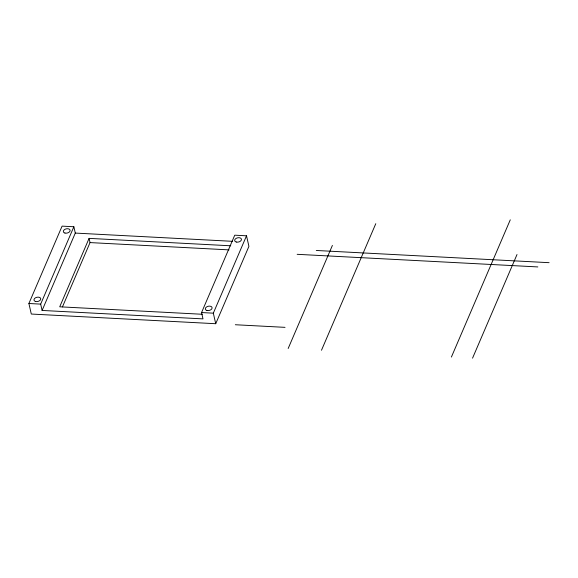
<?xml version="1.0" encoding="UTF-8"?>
<svg xmlns="http://www.w3.org/2000/svg" width="578" height="578" viewBox="0 0 578 578"><rect width="100%" height="100%" fill="white"/><g stroke="black" fill="none" stroke-linecap="round" stroke-linejoin="round"><path stroke-width="0.87" d="M28.9 303.501L62.092 226.128L73.861 226.749L75.299 233.079L42.107 310.444L202.994 318.883L201.556 312.554L234.747 235.188L246.517 235.802L248.916 246.351L215.724 323.716L31.299 314.042L28.9 303.501L40.67 304.115L73.861 226.749M230.752 245.794L89.084 238.367L59.722 306.802L202.293 314.273M62.446 306.896L90.038 242.587L89.084 238.367M215.724 323.716L213.325 313.168L246.517 235.802M288.169 348.498L332.393 245.426M321.491 350.246L375.779 223.693M451.396 357.06L510.273 219.835M472.544 358.165L517.007 254.537M75.299 233.079L232.587 241.322M316.282 250.476L549.1 262.679M90.038 242.587L229.025 249.877M297.164 254.313L537.836 266.928M201.556 312.554L213.325 313.168M235.333 324.742L285.033 327.35M40.67 304.115L42.107 310.444M64.946 233.057A3.461 2.16 -12.8 0 0 70.126 230.528A3.461 2.16 -12.8 0 0 65.083 229.242A3.461 2.16 -12.8 0 0 64.946 233.057M35.583 301.485A3.461 2.16 -12.8 0 0 40.763 298.963A3.461 2.16 -12.8 0 0 35.72 297.677A3.461 2.16 -12.8 0 0 35.583 301.485M236.286 242.038A3.461 2.16 -12.8 0 0 241.467 239.516A3.461 2.16 -12.8 0 0 236.424 238.223A3.461 2.16 -12.8 0 0 236.286 242.038M206.931 310.473A3.461 2.16 -12.8 0 0 212.112 307.944A3.461 2.16 -12.8 0 0 207.069 306.658A3.461 2.16 -12.8 0 0 206.931 310.473"/></g></svg>
